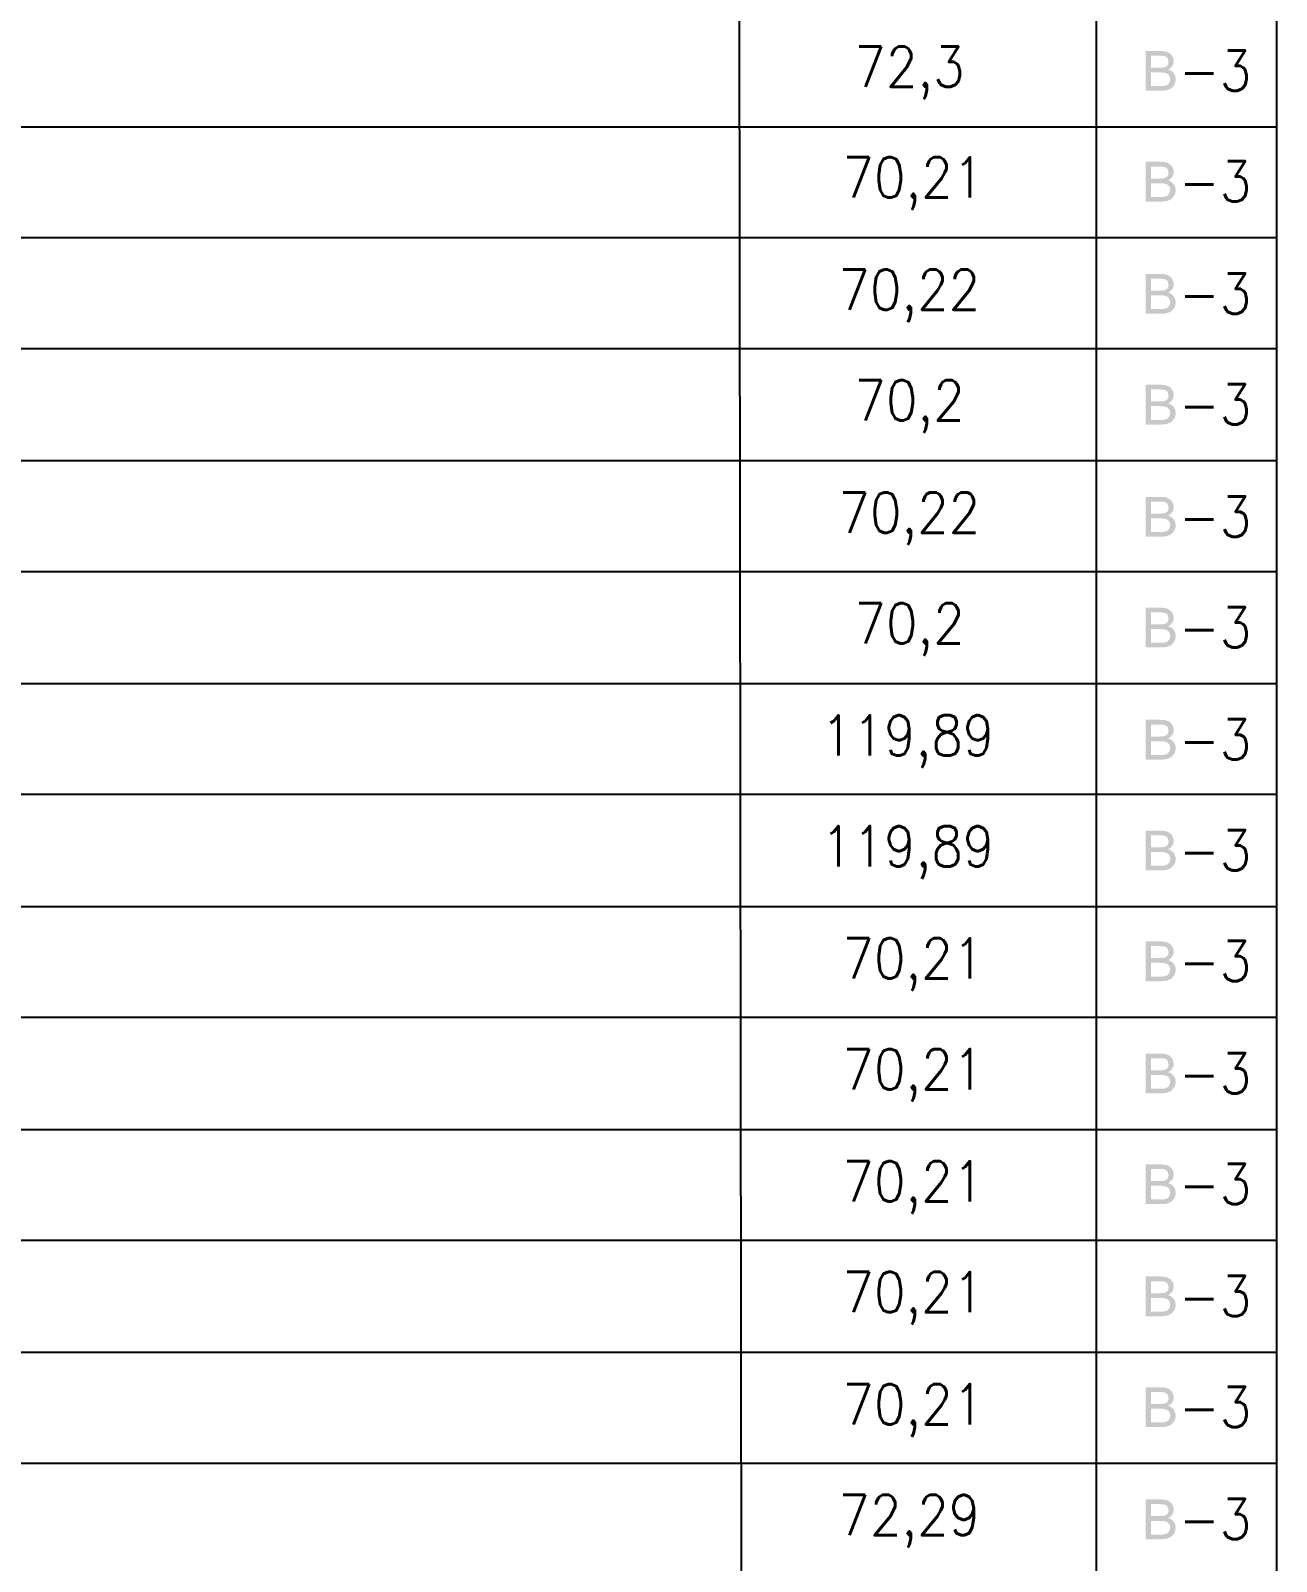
# Model space of a CAD drawing. Header units: millimetres. Extents: x 0 to 420, y 0 to 297.
# Drawn here: x 46.6 to 86.11, y 155.38 to 203.92 of the extents above; entities that cross this region are included whole.
import ezdxf

# ---------------------------------------------------------------- set-up
doc = ezdxf.new("R2010")
doc.units = ezdxf.units.MM
doc.layers.get('0').update_dxf_attribs({"linetype": 'CONTINUOUS'})
doc.styles.get("Standard").update_dxf_attribs({"font": 'STANDARD'})

msp = doc.modelspace()

# ---------------------------------------------------------------- hatches: boundary and pattern name
at = {"true_color": 0x0000fb}
h = msp.add_hatch(color=0, dxfattribs=at)
h.paths.add_polyline_path([(81.959319, 202.014666), (81.959319, 203.2775), (82.433364, 203.2775), (82.563175, 203.267716), (82.664875, 203.238915), (82.743009, 203.19027), (82.802127, 203.120955), (82.839334, 203.039582), (82.851737, 202.954488), (82.840643, 202.875664), (82.807639, 202.801801), (82.752656, 202.736965), (82.675348, 202.686597), (82.776496, 202.641053), (82.851185, 202.571945), (82.89735, 202.483543), (82.912921, 202.380673), (82.903482, 202.294959), (82.875439, 202.215859), (82.782835, 202.098451), (82.64448, 202.035612), (82.552289, 202.019765), (82.441081, 202.014666)], flags=0)
h.paths.add_polyline_path([(82.126889, 202.74668), (82.39974, 202.74668), (82.494894, 202.7504), (82.559041, 202.761563), (82.614852, 202.786298), (82.654953, 202.82385), (82.679275, 202.873459), (82.687474, 202.934644), (82.657158, 203.044887), (82.620295, 203.085126), (82.570617, 203.110482), (82.494549, 203.123642), (82.378794, 203.128121), (82.126889, 203.128121)], flags=0)
h.paths.add_polyline_path([(82.126889, 202.163494), (82.441081, 202.163494), (82.509845, 202.164872), (82.554632, 202.169557), (82.651094, 202.204284), (82.714484, 202.274288), (82.73984, 202.380673), (82.730745, 202.446405), (82.70346, 202.503043), (82.660327, 202.547347), (82.603139, 202.576354), (82.524866, 202.592477), (82.418481, 202.597852), (82.126889, 202.597852)], flags=0)
h = msp.add_hatch(color=0, dxfattribs=at)
h.paths.add_polyline_path([(81.959319, 198.500999), (81.959319, 199.763833), (82.433364, 199.763833), (82.563175, 199.754049), (82.664875, 199.725248), (82.743009, 199.676604), (82.802127, 199.607288), (82.839334, 199.525915), (82.851737, 199.440821), (82.840643, 199.361997), (82.807639, 199.288135), (82.752656, 199.223298), (82.675348, 199.172931), (82.776496, 199.127386), (82.851185, 199.058278), (82.89735, 198.969877), (82.912921, 198.867006), (82.903482, 198.781292), (82.875439, 198.702193), (82.782835, 198.584784), (82.64448, 198.521945), (82.552289, 198.506098), (82.441081, 198.500999)], flags=0)
h.paths.add_polyline_path([(82.126889, 199.233013), (82.39974, 199.233013), (82.494894, 199.236734), (82.559041, 199.247896), (82.614852, 199.272632), (82.654953, 199.310183), (82.679275, 199.359793), (82.687474, 199.420978), (82.657158, 199.531221), (82.620295, 199.571459), (82.570617, 199.596815), (82.494549, 199.609975), (82.378794, 199.614454), (82.126889, 199.614454)], flags=0)
h.paths.add_polyline_path([(82.126889, 198.649827), (82.441081, 198.649827), (82.509845, 198.651205), (82.554632, 198.655891), (82.651094, 198.690617), (82.714484, 198.760622), (82.73984, 198.867006), (82.730745, 198.932739), (82.70346, 198.989376), (82.660327, 199.03368), (82.603139, 199.062688), (82.524866, 199.078811), (82.418481, 199.084185), (82.126889, 199.084185)], flags=0)
h = msp.add_hatch(color=0, dxfattribs=at)
h.paths.add_polyline_path([(81.959319, 194.944999), (81.959319, 196.207833), (82.433364, 196.207833), (82.563175, 196.198049), (82.664875, 196.169248), (82.743009, 196.120604), (82.802127, 196.051288), (82.839334, 195.969915), (82.851737, 195.884821), (82.840643, 195.805997), (82.807639, 195.732135), (82.752656, 195.667298), (82.675348, 195.616931), (82.776496, 195.571386), (82.851185, 195.502278), (82.89735, 195.413877), (82.912921, 195.311006), (82.903482, 195.225292), (82.875439, 195.146193), (82.782835, 195.028784), (82.64448, 194.965945), (82.552289, 194.950098), (82.441081, 194.944999)], flags=0)
h.paths.add_polyline_path([(82.126889, 195.677013), (82.39974, 195.677013), (82.494894, 195.680734), (82.559041, 195.691896), (82.614852, 195.716632), (82.654953, 195.754183), (82.679275, 195.803793), (82.687474, 195.864978), (82.657158, 195.975221), (82.620295, 196.015459), (82.570617, 196.040815), (82.494549, 196.053975), (82.378794, 196.058454), (82.126889, 196.058454)], flags=0)
h.paths.add_polyline_path([(82.126889, 195.093827), (82.441081, 195.093827), (82.509845, 195.095205), (82.554632, 195.099891), (82.651094, 195.134617), (82.714484, 195.204622), (82.73984, 195.311006), (82.730745, 195.376739), (82.70346, 195.433376), (82.660327, 195.47768), (82.603139, 195.506688), (82.524866, 195.522811), (82.418481, 195.528185), (82.126889, 195.528185)], flags=0)
h = msp.add_hatch(color=0, dxfattribs=at)
h.paths.add_polyline_path([(81.959319, 191.431333), (81.959319, 192.694167), (82.433364, 192.694167), (82.563175, 192.684383), (82.664875, 192.655582), (82.743009, 192.606937), (82.802127, 192.537622), (82.839334, 192.456248), (82.851737, 192.371155), (82.840643, 192.292331), (82.807639, 192.218468), (82.752656, 192.153631), (82.675348, 192.103264), (82.776496, 192.05772), (82.851185, 191.988611), (82.89735, 191.90021), (82.912921, 191.79734), (82.903482, 191.711626), (82.875439, 191.632526), (82.782835, 191.515117), (82.64448, 191.452279), (82.552289, 191.436431), (82.441081, 191.431333)], flags=0)
h.paths.add_polyline_path([(82.126889, 192.163346), (82.39974, 192.163346), (82.494894, 192.167067), (82.559041, 192.178229), (82.614852, 192.202965), (82.654953, 192.240517), (82.679275, 192.290126), (82.687474, 192.351311), (82.657158, 192.461554), (82.620295, 192.501793), (82.570617, 192.527149), (82.494549, 192.540309), (82.378794, 192.544787), (82.126889, 192.544787)], flags=0)
h.paths.add_polyline_path([(82.126889, 191.580161), (82.441081, 191.580161), (82.509845, 191.581539), (82.554632, 191.586224), (82.651094, 191.620951), (82.714484, 191.690955), (82.73984, 191.79734), (82.730745, 191.863072), (82.70346, 191.919709), (82.660327, 191.964013), (82.603139, 191.993021), (82.524866, 192.009144), (82.418481, 192.014518), (82.126889, 192.014518)], flags=0)
h = msp.add_hatch(color=0, dxfattribs=at)
h.paths.add_polyline_path([(81.959319, 187.875333), (81.959319, 189.138167), (82.433364, 189.138167), (82.563175, 189.128383), (82.664875, 189.099582), (82.743009, 189.050937), (82.802127, 188.981622), (82.839334, 188.900248), (82.851737, 188.815155), (82.840643, 188.736331), (82.807639, 188.662468), (82.752656, 188.597631), (82.675348, 188.547264), (82.776496, 188.50172), (82.851185, 188.432611), (82.89735, 188.34421), (82.912921, 188.24134), (82.903482, 188.155626), (82.875439, 188.076526), (82.782835, 187.959117), (82.64448, 187.896279), (82.552289, 187.880431), (82.441081, 187.875333)], flags=0)
h.paths.add_polyline_path([(82.126889, 188.607346), (82.39974, 188.607346), (82.494894, 188.611067), (82.559041, 188.622229), (82.614852, 188.646965), (82.654953, 188.684517), (82.679275, 188.734126), (82.687474, 188.795311), (82.657158, 188.905554), (82.620295, 188.945793), (82.570617, 188.971149), (82.494549, 188.984309), (82.378794, 188.988787), (82.126889, 188.988787)], flags=0)
h.paths.add_polyline_path([(82.126889, 188.024161), (82.441081, 188.024161), (82.509845, 188.025539), (82.554632, 188.030224), (82.651094, 188.064951), (82.714484, 188.134955), (82.73984, 188.24134), (82.730745, 188.307072), (82.70346, 188.363709), (82.660327, 188.408013), (82.603139, 188.437021), (82.524866, 188.453144), (82.418481, 188.458518), (82.126889, 188.458518)], flags=0)
h = msp.add_hatch(color=0, dxfattribs=at)
h.paths.add_polyline_path([(81.959319, 184.361666), (81.959319, 185.6245), (82.433364, 185.6245), (82.563175, 185.614716), (82.664875, 185.585915), (82.743009, 185.53727), (82.802127, 185.467955), (82.839334, 185.386582), (82.851737, 185.301488), (82.840643, 185.222664), (82.807639, 185.148801), (82.752656, 185.083965), (82.675348, 185.033597), (82.776496, 184.988053), (82.851185, 184.918945), (82.89735, 184.830543), (82.912921, 184.727673), (82.903482, 184.641959), (82.875439, 184.56286), (82.782835, 184.445451), (82.64448, 184.382612), (82.552289, 184.366765), (82.441081, 184.361666)], flags=0)
h.paths.add_polyline_path([(82.126889, 185.09368), (82.39974, 185.09368), (82.494894, 185.097401), (82.559041, 185.108563), (82.614852, 185.133298), (82.654953, 185.17085), (82.679275, 185.220459), (82.687474, 185.281644), (82.657158, 185.391887), (82.620295, 185.432126), (82.570617, 185.457482), (82.494549, 185.470642), (82.378794, 185.475121), (82.126889, 185.475121)], flags=0)
h.paths.add_polyline_path([(82.126889, 184.510494), (82.441081, 184.510494), (82.509845, 184.511872), (82.554632, 184.516557), (82.651094, 184.551284), (82.714484, 184.621288), (82.73984, 184.727673), (82.730745, 184.793405), (82.70346, 184.850043), (82.660327, 184.894347), (82.603139, 184.923354), (82.524866, 184.939477), (82.418481, 184.944852), (82.126889, 184.944852)], flags=0)
h = msp.add_hatch(color=0, dxfattribs=at)
h.paths.add_polyline_path([(81.959319, 180.805666), (81.959319, 182.0685), (82.433364, 182.0685), (82.563175, 182.058716), (82.664875, 182.029915), (82.743009, 181.98127), (82.802127, 181.911955), (82.839334, 181.830582), (82.851737, 181.745488), (82.840643, 181.666664), (82.807639, 181.592801), (82.752656, 181.527965), (82.675348, 181.477597), (82.776496, 181.432053), (82.851185, 181.362945), (82.89735, 181.274543), (82.912921, 181.171673), (82.903482, 181.085959), (82.875439, 181.00686), (82.782835, 180.889451), (82.64448, 180.826612), (82.552289, 180.810765), (82.441081, 180.805666)], flags=0)
h.paths.add_polyline_path([(82.126889, 181.53768), (82.39974, 181.53768), (82.494894, 181.541401), (82.559041, 181.552563), (82.614852, 181.577298), (82.654953, 181.61485), (82.679275, 181.664459), (82.687474, 181.725644), (82.657158, 181.835887), (82.620295, 181.876126), (82.570617, 181.901482), (82.494549, 181.914642), (82.378794, 181.919121), (82.126889, 181.919121)], flags=0)
h.paths.add_polyline_path([(82.126889, 180.954494), (82.441081, 180.954494), (82.509845, 180.955872), (82.554632, 180.960557), (82.651094, 180.995284), (82.714484, 181.065288), (82.73984, 181.171673), (82.730745, 181.237405), (82.70346, 181.294043), (82.660327, 181.338347), (82.603139, 181.367354), (82.524866, 181.383477), (82.418481, 181.388852), (82.126889, 181.388852)], flags=0)
h = msp.add_hatch(color=0, dxfattribs=at)
h.paths.add_polyline_path([(81.959319, 177.291999), (81.959319, 178.554833), (82.433364, 178.554833), (82.563175, 178.545049), (82.664875, 178.516248), (82.743009, 178.467604), (82.802127, 178.398288), (82.839334, 178.316915), (82.851737, 178.231821), (82.840643, 178.152998), (82.807639, 178.079135), (82.752656, 178.014298), (82.675348, 177.963931), (82.776496, 177.918387), (82.851185, 177.849278), (82.89735, 177.760877), (82.912921, 177.658006), (82.903482, 177.572292), (82.875439, 177.493193), (82.782835, 177.375784), (82.64448, 177.312945), (82.552289, 177.297098), (82.441081, 177.291999)], flags=0)
h.paths.add_polyline_path([(82.126889, 178.024013), (82.39974, 178.024013), (82.494894, 178.027734), (82.559041, 178.038896), (82.614852, 178.063632), (82.654953, 178.101183), (82.679275, 178.150793), (82.687474, 178.211978), (82.657158, 178.322221), (82.620295, 178.362459), (82.570617, 178.387815), (82.494549, 178.400976), (82.378794, 178.405454), (82.126889, 178.405454)], flags=0)
h.paths.add_polyline_path([(82.126889, 177.440827), (82.441081, 177.440827), (82.509845, 177.442205), (82.554632, 177.446891), (82.651094, 177.481617), (82.714484, 177.551622), (82.73984, 177.658006), (82.730745, 177.723739), (82.70346, 177.780376), (82.660327, 177.82468), (82.603139, 177.853688), (82.524866, 177.869811), (82.418481, 177.875185), (82.126889, 177.875185)], flags=0)
h = msp.add_hatch(color=0, dxfattribs=at)
h.paths.add_polyline_path([(81.959319, 173.778333), (81.959319, 175.041167), (82.433364, 175.041167), (82.563175, 175.031383), (82.664875, 175.002582), (82.743009, 174.953937), (82.802127, 174.884622), (82.839334, 174.803249), (82.851737, 174.718155), (82.840643, 174.639331), (82.807639, 174.565468), (82.752656, 174.500631), (82.675348, 174.450264), (82.776496, 174.40472), (82.851185, 174.335611), (82.89735, 174.24721), (82.912921, 174.14434), (82.903482, 174.058626), (82.875439, 173.979526), (82.782835, 173.862117), (82.64448, 173.799279), (82.552289, 173.783431), (82.441081, 173.778333)], flags=0)
h.paths.add_polyline_path([(82.126889, 174.510347), (82.39974, 174.510347), (82.494894, 174.514067), (82.559041, 174.525229), (82.614852, 174.549965), (82.654953, 174.587517), (82.679275, 174.637126), (82.687474, 174.698311), (82.657158, 174.808554), (82.620295, 174.848793), (82.570617, 174.874149), (82.494549, 174.887309), (82.378794, 174.891787), (82.126889, 174.891787)], flags=0)
h.paths.add_polyline_path([(82.126889, 173.927161), (82.441081, 173.927161), (82.509845, 173.928539), (82.554632, 173.933224), (82.651094, 173.967951), (82.714484, 174.037955), (82.73984, 174.14434), (82.730745, 174.210072), (82.70346, 174.266709), (82.660327, 174.311013), (82.603139, 174.340021), (82.524866, 174.356144), (82.418481, 174.361518), (82.126889, 174.361518)], flags=0)
h = msp.add_hatch(color=0, dxfattribs=at)
h.paths.add_polyline_path([(81.959319, 170.222333), (81.959319, 171.485167), (82.433364, 171.485167), (82.563175, 171.475383), (82.664875, 171.446582), (82.743009, 171.397937), (82.802127, 171.328622), (82.839334, 171.247249), (82.851737, 171.162155), (82.840643, 171.083331), (82.807639, 171.009468), (82.752656, 170.944631), (82.675348, 170.894264), (82.776496, 170.84872), (82.851185, 170.779611), (82.89735, 170.69121), (82.912921, 170.58834), (82.903482, 170.502626), (82.875439, 170.423526), (82.782835, 170.306117), (82.64448, 170.243279), (82.552289, 170.227431), (82.441081, 170.222333)], flags=0)
h.paths.add_polyline_path([(82.126889, 170.954347), (82.39974, 170.954347), (82.494894, 170.958067), (82.559041, 170.969229), (82.614852, 170.993965), (82.654953, 171.031517), (82.679275, 171.081126), (82.687474, 171.142311), (82.657158, 171.252554), (82.620295, 171.292793), (82.570617, 171.318149), (82.494549, 171.331309), (82.378794, 171.335788), (82.126889, 171.335788)], flags=0)
h.paths.add_polyline_path([(82.126889, 170.371161), (82.441081, 170.371161), (82.509845, 170.372539), (82.554632, 170.377224), (82.651094, 170.411951), (82.714484, 170.481955), (82.73984, 170.58834), (82.730745, 170.654072), (82.70346, 170.710709), (82.660327, 170.755013), (82.603139, 170.784021), (82.524866, 170.800144), (82.418481, 170.805518), (82.126889, 170.805518)], flags=0)
h = msp.add_hatch(color=0, dxfattribs=at)
h.paths.add_polyline_path([(81.959319, 166.708666), (81.959319, 167.9715), (82.433364, 167.9715), (82.563175, 167.961716), (82.664875, 167.932915), (82.743009, 167.88427), (82.802127, 167.814955), (82.839334, 167.733582), (82.851737, 167.648488), (82.840643, 167.569664), (82.807639, 167.495801), (82.752656, 167.430965), (82.675348, 167.380597), (82.776496, 167.335053), (82.851185, 167.265945), (82.89735, 167.177543), (82.912921, 167.074673), (82.903482, 166.988959), (82.875439, 166.90986), (82.782835, 166.792451), (82.64448, 166.729612), (82.552289, 166.713765), (82.441081, 166.708666)], flags=0)
h.paths.add_polyline_path([(82.126889, 167.44068), (82.39974, 167.44068), (82.494894, 167.444401), (82.559041, 167.455563), (82.614852, 167.480298), (82.654953, 167.51785), (82.679275, 167.567459), (82.687474, 167.628644), (82.657158, 167.738887), (82.620295, 167.779126), (82.570617, 167.804482), (82.494549, 167.817642), (82.378794, 167.822121), (82.126889, 167.822121)], flags=0)
h.paths.add_polyline_path([(82.126889, 166.857494), (82.441081, 166.857494), (82.509845, 166.858872), (82.554632, 166.863557), (82.651094, 166.898284), (82.714484, 166.968288), (82.73984, 167.074673), (82.730745, 167.140405), (82.70346, 167.197043), (82.660327, 167.241347), (82.603139, 167.270354), (82.524866, 167.286477), (82.418481, 167.291852), (82.126889, 167.291852)], flags=0)
h = msp.add_hatch(color=0, dxfattribs=at)
h.paths.add_polyline_path([(81.959319, 163.152666), (81.959319, 164.4155), (82.433364, 164.4155), (82.563175, 164.405716), (82.664875, 164.376915), (82.743009, 164.32827), (82.802127, 164.258955), (82.839334, 164.177582), (82.851737, 164.092488), (82.840643, 164.013664), (82.807639, 163.939801), (82.752656, 163.874965), (82.675348, 163.824597), (82.776496, 163.779053), (82.851185, 163.709945), (82.89735, 163.621544), (82.912921, 163.518673), (82.903482, 163.432959), (82.875439, 163.35386), (82.782835, 163.236451), (82.64448, 163.173612), (82.552289, 163.157765), (82.441081, 163.152666)], flags=0)
h.paths.add_polyline_path([(82.126889, 163.88468), (82.39974, 163.88468), (82.494894, 163.888401), (82.559041, 163.899563), (82.614852, 163.924299), (82.654953, 163.96185), (82.679275, 164.011459), (82.687474, 164.072644), (82.657158, 164.182887), (82.620295, 164.223126), (82.570617, 164.248482), (82.494549, 164.261642), (82.378794, 164.266121), (82.126889, 164.266121)], flags=0)
h.paths.add_polyline_path([(82.126889, 163.301494), (82.441081, 163.301494), (82.509845, 163.302872), (82.554632, 163.307558), (82.651094, 163.342284), (82.714484, 163.412288), (82.73984, 163.518673), (82.730745, 163.584405), (82.70346, 163.641043), (82.660327, 163.685347), (82.603139, 163.714354), (82.524866, 163.730477), (82.418481, 163.735852), (82.126889, 163.735852)], flags=0)
h = msp.add_hatch(color=0, dxfattribs=at)
h.paths.add_polyline_path([(81.959319, 159.638999), (81.959319, 160.901834), (82.433364, 160.901834), (82.563175, 160.892049), (82.664875, 160.863248), (82.743009, 160.814604), (82.802127, 160.745288), (82.839334, 160.663915), (82.851737, 160.578821), (82.840643, 160.499998), (82.807639, 160.426135), (82.752656, 160.361298), (82.675348, 160.310931), (82.776496, 160.265387), (82.851185, 160.196278), (82.89735, 160.107877), (82.912921, 160.005006), (82.903482, 159.919292), (82.875439, 159.840193), (82.782835, 159.722784), (82.64448, 159.659946), (82.552289, 159.644098), (82.441081, 159.638999)], flags=0)
h.paths.add_polyline_path([(82.126889, 160.371013), (82.39974, 160.371013), (82.494894, 160.374734), (82.559041, 160.385896), (82.614852, 160.410632), (82.654953, 160.448183), (82.679275, 160.497793), (82.687474, 160.558978), (82.657158, 160.669221), (82.620295, 160.709459), (82.570617, 160.734815), (82.494549, 160.747976), (82.378794, 160.752454), (82.126889, 160.752454)], flags=0)
h.paths.add_polyline_path([(82.126889, 159.787827), (82.441081, 159.787827), (82.509845, 159.789206), (82.554632, 159.793891), (82.651094, 159.828617), (82.714484, 159.898622), (82.73984, 160.005006), (82.730745, 160.070739), (82.70346, 160.127376), (82.660327, 160.17168), (82.603139, 160.200688), (82.524866, 160.216811), (82.418481, 160.222185), (82.126889, 160.222185)], flags=0)
h = msp.add_hatch(color=0, dxfattribs=at)
h.paths.add_polyline_path([(81.959319, 156.082999), (81.959319, 157.345834), (82.433364, 157.345834), (82.563175, 157.33605), (82.664875, 157.307249), (82.743009, 157.258604), (82.802127, 157.189288), (82.839334, 157.107915), (82.851737, 157.022821), (82.840643, 156.943998), (82.807639, 156.870135), (82.752656, 156.805298), (82.675348, 156.754931), (82.776496, 156.709387), (82.851185, 156.640278), (82.89735, 156.551877), (82.912921, 156.449006), (82.903482, 156.363292), (82.875439, 156.284193), (82.782835, 156.166784), (82.64448, 156.103946), (82.552289, 156.088098), (82.441081, 156.082999)], flags=0)
h.paths.add_polyline_path([(82.126889, 156.815013), (82.39974, 156.815013), (82.494894, 156.818734), (82.559041, 156.829896), (82.614852, 156.854632), (82.654953, 156.892183), (82.679275, 156.941793), (82.687474, 157.002978), (82.657158, 157.113221), (82.620295, 157.153459), (82.570617, 157.178815), (82.494549, 157.191976), (82.378794, 157.196454), (82.126889, 157.196454)], flags=0)
h.paths.add_polyline_path([(82.126889, 156.231828), (82.441081, 156.231828), (82.509845, 156.233206), (82.554632, 156.237891), (82.651094, 156.272617), (82.714484, 156.342622), (82.73984, 156.449006), (82.730745, 156.514739), (82.70346, 156.571376), (82.660327, 156.61568), (82.603139, 156.644688), (82.524866, 156.660811), (82.418481, 156.666185), (82.126889, 156.666185)], flags=0)

# ---------------------------------------------------------------- linework, layer by layer
at = {"color": 0, "true_color": 0x000000}
msp.add_line((69.236539, 84.277696), (69.045295, 235.111947), dxfattribs=at)
at = {"color": 0, "true_color": 0x000007}
for points in [[(80.391001, 235.119332), (80.391001, 84.285666)], [(86.106001, 235.119332), (86.106001, 84.285666)], [(12.022668, 200.871666), (86.106001, 200.871666)], [(12.022668, 197.357999), (86.106001, 197.357999)], [(12.022668, 193.844333), (86.106001, 193.844333)], [(12.022668, 190.288333), (86.106001, 190.288333)], [(12.022668, 186.774666), (86.106001, 186.774666)], [(12.022668, 183.218666), (86.106001, 183.218666)], [(12.022668, 179.704999), (86.106001, 179.704999)], [(12.022668, 176.148999), (86.106001, 176.148999)], [(12.022668, 172.635333), (86.106001, 172.635333)], [(12.022668, 169.079333), (86.106001, 169.079333)], [(12.022668, 165.565666), (86.106001, 165.565666)], [(12.022668, 162.009666), (86.106001, 162.009666)], [(12.022668, 158.495999), (86.106001, 158.495999)]]:
    msp.add_lwpolyline(points, dxfattribs=at)

# ---------------------------------------------------------------- texts
at = {"color": 0, "true_color": 0x0000fb, "char_height": 1.277872, "attachment_point": 1}
for s, insert, width in [('72,3', (72.72867, 203.419539), 3.05269432), ('-3', (83.015674, 203.292536), 1.56184351), ('70,21', (72.347668, 199.905869), 3.76262307), ('-3', (83.015674, 199.778874), 1.56184351), ('70,22', (72.220669, 196.349876), 4.04659462), ('-3', (83.015674, 196.222872), 1.56184351), ('70,2', (72.72867, 192.836206), 3.05269432), ('-3', (83.015674, 192.709202), 1.56184351), ('70,22', (72.220669, 189.280204), 4.04659462), ('-3', (83.015674, 189.153209), 1.56184351), ('70,2', (72.72867, 185.766543), 3.05269432), ('-3', (83.015674, 185.639539), 1.56184351), ('119,89', (71.670337, 182.210541), 4.47255182), ('-3', (83.015674, 182.083537), 1.56184351), ('119,89', (71.670337, 178.696871), 4.47255182), ('-3', (83.015674, 178.569876), 1.56184351), ('70,21', (72.347668, 175.140869), 3.76262307), ('-3', (83.015674, 175.056206), 1.56184351), ('70,21', (72.347668, 171.627208), 3.76262307), ('-3', (83.015674, 171.500204), 1.56184351), ('70,21', (72.347668, 168.071206), 3.76262307), ('-3', (83.015674, 167.986543), 1.56184351), ('70,21', (72.347668, 164.557536), 3.76262307), ('-3', (83.015674, 164.430541), 1.56184351), ('70,21', (72.347668, 161.001543), 3.76262307), ('-3', (83.015674, 160.916871), 1.56184351), ('72,29', (72.220669, 157.487872), 4.04659462), ('-3', (83.015674, 157.360869), 1.56184351)]:
    msp.add_mtext(s, dxfattribs=dict(at, insert=insert, width=width))

doc.saveas('drawing.dxf')
